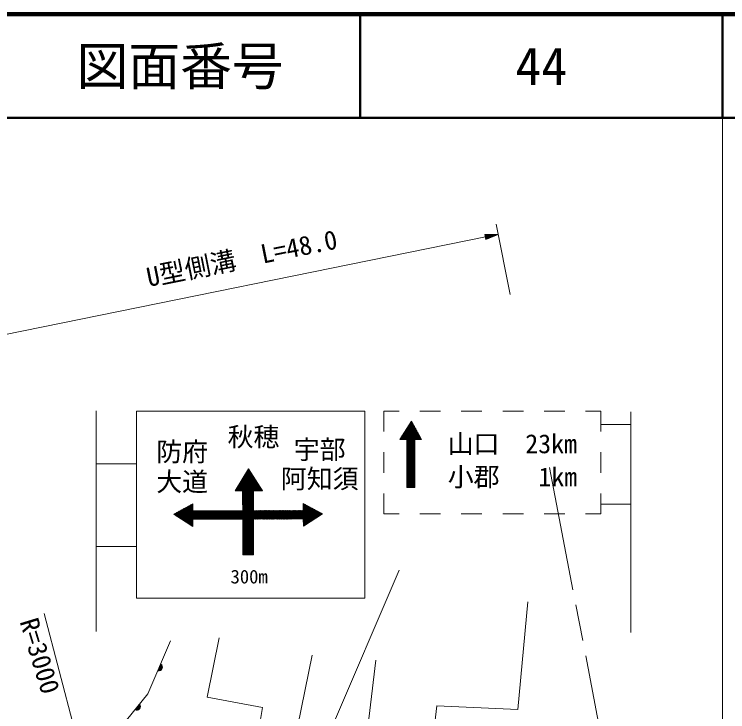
# Model space of a CAD drawing. Units: millimetres, scale not verified. Extents: x 40000 to 680000, y 20000 to 380000.
# Drawn here: x 510606 to 579500, y 312687 to 380000 of the extents above; entities that cross this region are included whole.
import ezdxf
from ezdxf.enums import TextEntityAlignment as Align

# ---------------------------------------------------------------- set-up
doc = ezdxf.new("R2010")
doc.units = ezdxf.units.MM
doc.header["$LTSCALE"] = 1000
doc.linetypes.add('CHAIN', pattern=[18.5, 12, -1.5, 3.5, -1.5])
for name, color, linetype, lineweight in [('M-BGD', 7, 'Continuous', 13), ('M-BMK', 2, 'CHAIN', 13), ('M-BMK-SRVR', 3, 'Continuous', 13), ('M-STR-HTXT', 7, 'Continuous', 13), ('M-STR-STRC', 7, 'Continuous', 13), ('M-TTL', 2, 'Continuous', 140), ('M-TTL-BAND', 7, 'Continuous', 13), ('M-TTL-LINE', 7, 'Continuous', 50)]:
    doc.layers.add(name, color=color, linetype=linetype, lineweight=lineweight)
doc.layers.add('M-TTL-TXT', color=7, linetype='Continuous')
doc.styles.add('ＭＳ ゴシック', font='')
doc.styles.get('ＭＳ ゴシック').set_extended_font_data('MS Gothic')

msp = doc.modelspace()

# ---------------------------------------------------------------- linework, layer by layer
at = {"layer": 'M-BGD'}
for points in [[(560187, 323307), (559219, 312902), (551397, 313261), (550967, 309422), (546266, 309852), (545944, 307843), (543683, 307520), (543952, 310695), (544688, 310659), (545513, 317674)], [(530390, 319826), (529224, 314104), (534588, 313099), (534373, 311933), (537978, 311359), (539360, 318158)], [(517166, 298887), (517429, 300838), (519097, 306184), (521447, 311888), (523510, 314418), (525708, 319522)]]:
    msp.add_lwpolyline(points, dxfattribs=at)
for centre, radius, start, end in [((524559, 316991), 354, 255.50167, 57.90685), ((524559, 316991), 283, 257.72571, 55.68281), ((524559, 316991), 212, 261.47203, 51.93648), ((524559, 316991), 142, 269.18376, 44.22475), ((524559, 316991), 100, 279.50143, 33.90709), ((522437, 313187), 354, 239.59663, 42.00181), ((522437, 313187), 283, 241.82067, 39.77777), ((522437, 313187), 212, 245.56699, 36.03144), ((522437, 313187), 142, 253.27872, 28.31971), ((522437, 313187), 100, 263.59639, 18.00205)]:
    msp.add_arc(centre, radius, start, end, dxfattribs=at)
at = {"layer": 'M-BMK'}
msp.add_line((562291, 336245), (568020, 306433), dxfattribs=at)
at = {"layer": 'M-BMK-SRVR'}
msp.add_line((521103, 293120), (513500, 322168), dxfattribs=at)
at = {"layer": 'M-STR-HTXT'}
for p, q in [((558507, 352956), (557131, 359736)), ((509591, 349067), (556105, 358507)), ((557330, 358756), (556055, 358752)), ((556055, 358752), (556155, 358262)), ((556310, 358753), (556065, 358703)), ((556075, 358654), (556565, 358754)), ((556820, 358755), (556085, 358605)), ((556095, 358556), (557075, 358755)), ((557330, 358756), (556105, 358507)), ((556115, 358458), (557095, 358657)), ((556860, 358559), (556125, 358409)), ((556135, 358360), (556625, 358460)), ((556390, 358361), (556145, 358311)), ((557330, 358756), (556155, 358262))]:
    msp.add_line(p, q, dxfattribs=at)
at = {"layer": 'M-STR-STRC'}
for p, q in [((518528, 341711), (518528, 320427)), ((522399, 341698), (522399, 323631)), ((546293, 339740), (546293, 341698)), ((546293, 341698), (547769, 341698)), ((549769, 341698), (551769, 341698)), ((553769, 341698), (555769, 341698)), ((557769, 341698), (559769, 341698)), ((561769, 341698), (563769, 341698)), ((565769, 341698), (567244, 341698)), ((567244, 341698), (567244, 339740)), ((570142, 341622), (570142, 320337)), ((547837, 338963), (549161, 340389)), ((548070, 339331), (549121, 340463)), ((548313, 339710), (549082, 340537)), ((548556, 340089), (549042, 340611)), ((549605, 339567), (548738, 340371)), ((549488, 339784), (548782, 340439)), ((548799, 340467), (549002, 340685)), ((549370, 340001), (548825, 340507)), ((549253, 340219), (548869, 340575)), ((549136, 340436), (548913, 340644)), ((549019, 340653), (548956, 340712)), ((567244, 340395), (570142, 340395)), ((547945, 338963), (549201, 340315)), ((548053, 338962), (549241, 340241)), ((548162, 338962), (549281, 340167)), ((548270, 338961), (549321, 340093)), ((549296, 338767), (548301, 339691)), ((549296, 338876), (548345, 339759)), ((548378, 338961), (549361, 340019)), ((549320, 338962), (548389, 339827)), ((549436, 338963), (548432, 339895)), ((549552, 338964), (548476, 339963)), ((548486, 338960), (549401, 339945)), ((548504, 338747), (549480, 339797)), ((548504, 338630), (549520, 339724)), ((548504, 338513), (549560, 339650)), ((548505, 338864), (549440, 339871)), ((549668, 338965), (548520, 340031)), ((549783, 338966), (548563, 340099)), ((549899, 338967), (548607, 340167)), ((549839, 339132), (548651, 340235)), ((549722, 339349), (548694, 340303)), ((547916, 338963), (547865, 339011)), ((548034, 338962), (547908, 339079)), ((548151, 338962), (547952, 339147)), ((548269, 338961), (547996, 339215)), ((548386, 338961), (548039, 339283)), ((548504, 338960), (548083, 339351)), ((549296, 338333), (548127, 339419)), ((549296, 338442), (548170, 339487)), ((549296, 338550), (548214, 339555)), ((549296, 338659), (548258, 339623)), ((548504, 338396), (549600, 339576)), ((548504, 338279), (549640, 339502)), ((548504, 338162), (549680, 339428)), ((549296, 338224), (548505, 338960)), ((549356, 338963), (549719, 339354)), ((549466, 338964), (549759, 339280)), ((549575, 338965), (549799, 339206)), ((549685, 338966), (549839, 339132)), ((549794, 338966), (549879, 339058)), ((549904, 338967), (549919, 338984)), ((548503, 337576), (549296, 338430)), ((548503, 337459), (549296, 338313)), ((548504, 338044), (549296, 338898)), ((548504, 337927), (549296, 338781)), ((549296, 338007), (548504, 338743)), ((548504, 337810), (549296, 338664)), ((549296, 337899), (548504, 338634)), ((548504, 337693), (549296, 338547)), ((549296, 337790), (548504, 338526)), ((549296, 337682), (548504, 338417)), ((549296, 337573), (548504, 338309)), ((549296, 338116), (548505, 338851)), ((546293, 335740), (546293, 337740)), ((548503, 337342), (549296, 338196)), ((548503, 337225), (549296, 338080)), ((548503, 337108), (549296, 337963)), ((548503, 336991), (549296, 337846)), ((548503, 336874), (549296, 337729)), ((549296, 336922), (548503, 337658)), ((548503, 336757), (549296, 337612)), ((549296, 337465), (548504, 338200)), ((549296, 337356), (548504, 338092)), ((549296, 337247), (548504, 337983)), ((549296, 337139), (548504, 337875)), ((549296, 337030), (548504, 337766)), ((567244, 337740), (567244, 335740)), ((548502, 336523), (549296, 337378)), ((548502, 336406), (549296, 337261)), ((548502, 336289), (549296, 337144)), ((548502, 336172), (549296, 337027)), ((548502, 336055), (549296, 336910)), ((549296, 336813), (548503, 337549)), ((548503, 336640), (549296, 337495)), ((549296, 336705), (548503, 337441)), ((549296, 336596), (548503, 337332)), ((549296, 336487), (548503, 337224)), ((549296, 336379), (548503, 337116)), ((549296, 336270), (548503, 337007)), ((549296, 336162), (548503, 336899)), ((522399, 336597), (518528, 336597)), ((548501, 335470), (549296, 336326)), ((548501, 335353), (549296, 336209)), ((548502, 335938), (549296, 336794)), ((548502, 335821), (549296, 336677)), ((549296, 335836), (548502, 336573)), ((548502, 335704), (549296, 336560)), ((549296, 335728), (548502, 336465)), ((548502, 335587), (549296, 336443)), ((549296, 335619), (548502, 336356)), ((549296, 335510), (548502, 336248)), ((549296, 336053), (548503, 336790)), ((549296, 335945), (548503, 336682)), ((531977, 334056), (533551, 335617)), ((532068, 334009), (533605, 335534)), ((532184, 334397), (533498, 335699)), ((532390, 334738), (533444, 335782)), ((532597, 335079), (533390, 335865)), ((532804, 335420), (533336, 335948)), ((534356, 334017), (532865, 335521)), ((534493, 334016), (532916, 335606)), ((534514, 334132), (532968, 335692)), ((533010, 335761), (533282, 336031)), ((534256, 334530), (533020, 335777)), ((533998, 334928), (533071, 335862)), ((533741, 335325), (533123, 335948)), ((533483, 335723), (533175, 336033)), ((533217, 336102), (533229, 336114)), ((548501, 335236), (549296, 336092)), ((548501, 335119), (549296, 335975)), ((548501, 335002), (549296, 335858)), ((548501, 334885), (549296, 335741)), ((548501, 334768), (549296, 335624)), ((549296, 335402), (548502, 336139)), ((549296, 335293), (548502, 336031)), ((549296, 335185), (548502, 335922)), ((549296, 335076), (548502, 335814)), ((549296, 334968), (548502, 335705)), ((549296, 334859), (548502, 335597)), ((532202, 334006), (533659, 335451)), ((532337, 334003), (533713, 335368)), ((533698, 333582), (532451, 334839)), ((532471, 334000), (533767, 335285)), ((533697, 333719), (532503, 334924)), ((533697, 333857), (532555, 335009)), ((532606, 333997), (533820, 335202)), ((533697, 333995), (532606, 335095)), ((533809, 334019), (532658, 335180)), ((532658, 333913), (533874, 335119)), ((532658, 333777), (533928, 335036)), ((532658, 333641), (533982, 334953)), ((532659, 333505), (534036, 334870)), ((533946, 334019), (532710, 335265)), ((534083, 334018), (532761, 335351)), ((534220, 334017), (532813, 335436)), ((548500, 334417), (549296, 335274)), ((548501, 334651), (549296, 335508)), ((549296, 334750), (548501, 335489)), ((548501, 334534), (549296, 335391)), ((549296, 334642), (548501, 335380)), ((549296, 334533), (548501, 335272)), ((549296, 334425), (548501, 335163)), ((549276, 334335), (548501, 335055)), ((549160, 334334), (548501, 334946)), ((549043, 334334), (548501, 334838)), ((548531, 334333), (549296, 335157)), ((548640, 334333), (549296, 335040)), ((548749, 334333), (549296, 334923)), ((532186, 334006), (532038, 334156)), ((532326, 334003), (532090, 334241)), ((532465, 334000), (532141, 334327)), ((532604, 333998), (532193, 334412)), ((533698, 333031), (532245, 334497)), ((533698, 333169), (532296, 334583)), ((533698, 333307), (532348, 334668)), ((533698, 333444), (532400, 334753)), ((532659, 333369), (534089, 334787)), ((532659, 333233), (534143, 334704)), ((532660, 333097), (534197, 334621)), ((533727, 334020), (534251, 334538)), ((533864, 334019), (534305, 334456)), ((534001, 334018), (534358, 334373)), ((534138, 334018), (534412, 334290)), ((534275, 334017), (534466, 334207)), ((548577, 334333), (548500, 334404)), ((548927, 334334), (548501, 334729)), ((548810, 334333), (548501, 334621)), ((548693, 334333), (548501, 334512)), ((548858, 334334), (549296, 334806)), ((548966, 334334), (549296, 334689)), ((549075, 334334), (549296, 334572)), ((549184, 334335), (549296, 334455)), ((549293, 334335), (549296, 334338)), ((532047, 334009), (531986, 334071)), ((533699, 332894), (532658, 333944)), ((533699, 332756), (532658, 333806)), ((533699, 332618), (532658, 333668)), ((533699, 332481), (532659, 333530)), ((532660, 332961), (533697, 333989)), ((532661, 332825), (533697, 333853)), ((532661, 332689), (533697, 333717)), ((532661, 332554), (533698, 333581)), ((534412, 334017), (534520, 334124)), ((534549, 334016), (534574, 334041)), ((546293, 331783), (546293, 333740)), ((567244, 333740), (567244, 331783)), ((533699, 332343), (532659, 333392)), ((533700, 332205), (532659, 333255)), ((533700, 332068), (532660, 333117)), ((533700, 331930), (532660, 332979)), ((533700, 331793), (532661, 332841)), ((532662, 332418), (533698, 333445)), ((532662, 332282), (533698, 333309)), ((532662, 332146), (533698, 333173)), ((532663, 332010), (533698, 333037)), ((532663, 331874), (533699, 332901)), ((532664, 331738), (533699, 332765)), ((538515, 332751), (538532, 332767)), ((526765, 332164), (526239, 331597)), ((526991, 332286), (526309, 331551)), ((527217, 332408), (526380, 331506)), ((527443, 332530), (526451, 331460)), ((527670, 332652), (526522, 331415)), ((527847, 330907), (526592, 332071)), ((527841, 332715), (526593, 331370)), ((527842, 332594), (526663, 331324)), ((527848, 331019), (526669, 332112)), ((527843, 332474), (526734, 331279)), ((527848, 331132), (526746, 332154)), ((527844, 332353), (526805, 331233)), ((527849, 331244), (526823, 332195)), ((527845, 332233), (526876, 331188)), ((527949, 331264), (526900, 332237)), ((527846, 332112), (526947, 331143)), ((528071, 331264), (526977, 332279)), ((527936, 332088), (527017, 331097)), ((528193, 331264), (527054, 332320)), ((528049, 332088), (527088, 331052)), ((528315, 331264), (527131, 332362)), ((528162, 332088), (527159, 331006)), ((528437, 331263), (527208, 332403)), ((528275, 332088), (527230, 330961)), ((528558, 331263), (527285, 332445)), ((528388, 332088), (527301, 330916)), ((528680, 331263), (527362, 332486)), ((528501, 332088), (527372, 330870)), ((527846, 332150), (527439, 332528)), ((527845, 332264), (527516, 332569)), ((527844, 332378), (527593, 332611)), ((527843, 332492), (527670, 332652)), ((527842, 332606), (527747, 332694)), ((527841, 332720), (527824, 332735)), ((528614, 332088), (527850, 331264)), ((528802, 331263), (527913, 332088)), ((528727, 332088), (527962, 331264)), ((528924, 331263), (528035, 332088)), ((528840, 332088), (528075, 331264)), ((529045, 331263), (528157, 332088)), ((528953, 332088), (528188, 331264)), ((529167, 331263), (528278, 332088)), ((529066, 332088), (528301, 331264)), ((529289, 331263), (528400, 332088)), ((529179, 332088), (528414, 331263)), ((529411, 331263), (528522, 332088)), ((529292, 332088), (528527, 331263)), ((529405, 332088), (528640, 331263)), ((529533, 331263), (528643, 332088)), ((529518, 332088), (528753, 331263)), ((529654, 331263), (528765, 332088)), ((529631, 332088), (528866, 331263)), ((529776, 331263), (528887, 332088)), ((529744, 332089), (528978, 331263)), ((529898, 331263), (529008, 332088)), ((529857, 332089), (529091, 331263)), ((530020, 331263), (529130, 332088)), ((529970, 332089), (529204, 331263)), ((530142, 331263), (529252, 332088)), ((530083, 332089), (529317, 331263)), ((530263, 331263), (529373, 332088)), ((530196, 332089), (529430, 331263)), ((530385, 331263), (529495, 332088)), ((530309, 332089), (529543, 331263)), ((530507, 331263), (529617, 332088)), ((530422, 332089), (529656, 331263)), ((530629, 331263), (529738, 332089)), ((530535, 332089), (529769, 331263)), ((530751, 331262), (529860, 332089)), ((530648, 332089), (529881, 331263)), ((530872, 331262), (529982, 332089)), ((530761, 332089), (529994, 331263)), ((530994, 331262), (530103, 332089)), ((530874, 332089), (530107, 331263)), ((530987, 332089), (530220, 331263)), ((531116, 331262), (530225, 332089)), ((531100, 332089), (530333, 331263)), ((531238, 331262), (530347, 332089)), ((531213, 332089), (530446, 331263)), ((531359, 331262), (530468, 332089)), ((531326, 332089), (530559, 331263)), ((531481, 331262), (530590, 332089)), ((531439, 332089), (530672, 331263)), ((531603, 331262), (530712, 332089)), ((531552, 332089), (530785, 331262)), ((531725, 331262), (530833, 332089)), ((531665, 332089), (530897, 331262)), ((531847, 331262), (530955, 332089)), ((531778, 332090), (531010, 331262)), ((531968, 331262), (531077, 332089)), ((531891, 332090), (531123, 331262)), ((532090, 331262), (531198, 332089)), ((532004, 332090), (531236, 331262)), ((532212, 331262), (531320, 332089)), ((532117, 332090), (531349, 331262)), ((532334, 331262), (531442, 332089)), ((532230, 332090), (531462, 331262)), ((532456, 331262), (531563, 332089)), ((532342, 332090), (531575, 331262)), ((532577, 331262), (531685, 332089)), ((532455, 332090), (531688, 331262)), ((532568, 332090), (531800, 331262)), ((532665, 331294), (531807, 332090)), ((532664, 331407), (531928, 332090)), ((532664, 331520), (532050, 332090)), ((532664, 331633), (532172, 332090)), ((532663, 331747), (532293, 332090)), ((532663, 331860), (532415, 332090)), ((532662, 331973), (532537, 332090)), ((532662, 332087), (532658, 332090)), ((533700, 331655), (532661, 332703)), ((533701, 331517), (532661, 332566)), ((533701, 331380), (532662, 332428)), ((533682, 331261), (532662, 332290)), ((533546, 331261), (532662, 332152)), ((532664, 331602), (533699, 332629)), ((532664, 331466), (533699, 332492)), ((532665, 331330), (533699, 332356)), ((532733, 331262), (533700, 332220)), ((532870, 331262), (533700, 332084)), ((533698, 332086), (533702, 332089)), ((533699, 331746), (534067, 332092)), ((533699, 331859), (533945, 332091)), ((533699, 331973), (533824, 332090)), ((533700, 331519), (534310, 332093)), ((533700, 331633), (534189, 332092)), ((533701, 331293), (534554, 332095)), ((533701, 331406), (534432, 332094)), ((533788, 331261), (534675, 332095)), ((533792, 332090), (534565, 331267)), ((533905, 332090), (534678, 331268)), ((533910, 331262), (534797, 332096)), ((534018, 332091), (534791, 331269)), ((534032, 331263), (534919, 332097)), ((534131, 332092), (534904, 331270)), ((534154, 331264), (535040, 332098)), ((534244, 332093), (535017, 331270)), ((534276, 331265), (535162, 332098)), ((534357, 332093), (535130, 331271)), ((534397, 331266), (535284, 332099)), ((534470, 332094), (535243, 331272)), ((534519, 331267), (535405, 332100)), ((534583, 332095), (535355, 331273)), ((534641, 331268), (535527, 332101)), ((534696, 332095), (535468, 331274)), ((534763, 331268), (535649, 332101)), ((534809, 332096), (535581, 331274)), ((534885, 331269), (535770, 332102)), ((534922, 332097), (535694, 331275)), ((535006, 331270), (535892, 332103)), ((535035, 332098), (535807, 331276)), ((535128, 331271), (536014, 332104)), ((535148, 332098), (535920, 331277)), ((535250, 331272), (536135, 332104)), ((535260, 332099), (536033, 331278)), ((535372, 331273), (536257, 332105)), ((535373, 332100), (536146, 331278)), ((535486, 332100), (536259, 331279)), ((535493, 331274), (536379, 332106)), ((535599, 332101), (536371, 331280)), ((535615, 331275), (536500, 332107)), ((535712, 332102), (536484, 331281)), ((535737, 331275), (536622, 332107)), ((535825, 332102), (536597, 331282)), ((535859, 331276), (536744, 332108)), ((535938, 332103), (536710, 331282)), ((535981, 331277), (536865, 332109)), ((536051, 332104), (536823, 331283)), ((536102, 331278), (536987, 332110)), ((536164, 332105), (536936, 331284)), ((536224, 331279), (537109, 332110)), ((536277, 332105), (537049, 331285)), ((536346, 331280), (537230, 332111)), ((536390, 332106), (537162, 331286)), ((536468, 331281), (537352, 332112)), ((536503, 332107), (537274, 331287)), ((536590, 331282), (537474, 332113)), ((536616, 332107), (537387, 331287)), ((536711, 331282), (537595, 332114)), ((536729, 332108), (537500, 331288)), ((536833, 331283), (537717, 332114)), ((536842, 332109), (537613, 331289)), ((536955, 331284), (537839, 332115)), ((536955, 332110), (537726, 331290)), ((537068, 332110), (537839, 331291)), ((537077, 331285), (537960, 332116)), ((537181, 332111), (537952, 331291)), ((537198, 331286), (538082, 332117)), ((537294, 332112), (538065, 331292)), ((537320, 331287), (538204, 332117)), ((537407, 332112), (538177, 331293)), ((537442, 331288), (538325, 332118)), ((537520, 332113), (538290, 331294)), ((537564, 331289), (538447, 332119)), ((537633, 332114), (538403, 331295)), ((537686, 331289), (538996, 332521)), ((537746, 332114), (538516, 331295)), ((537807, 331290), (539073, 332480)), ((537859, 332115), (538997, 330905)), ((537929, 331291), (539150, 332439)), ((537972, 332116), (539067, 330951)), ((538051, 331292), (539227, 332398)), ((538085, 332117), (539138, 330997)), ((538173, 331293), (539305, 332357)), ((538198, 332117), (539208, 331043)), ((538295, 331294), (539382, 332316)), ((538311, 332118), (539279, 331089)), ((538416, 331295), (539459, 332275)), ((538424, 332119), (539349, 331134)), ((538514, 332410), (538764, 332644)), ((538514, 332296), (538841, 332603)), ((538514, 332182), (538918, 332562)), ((538514, 332385), (539561, 331272)), ((538514, 332265), (539490, 331226)), ((538514, 332144), (539420, 331180)), ((538515, 332747), (539772, 331410)), ((538515, 332637), (538609, 332726)), ((538515, 332524), (538687, 332685)), ((538515, 332626), (539702, 331364)), ((538515, 332506), (539631, 331318)), ((538517, 331276), (539536, 332234)), ((538518, 331163), (539614, 332193)), ((538519, 331051), (539691, 332152)), ((538521, 330938), (539768, 332111)), ((538522, 330826), (539845, 332070)), ((538687, 332685), (539843, 331456)), ((538914, 332565), (539913, 331501)), ((539141, 332444), (539984, 331547)), ((539368, 332324), (540054, 331593)), ((539595, 332203), (540125, 331639)), ((539821, 332083), (540195, 331685)), ((567244, 332717), (570142, 332717)), ((526087, 331798), (526026, 331733)), ((526280, 331570), (526053, 331780)), ((526313, 331920), (526097, 331687)), ((526675, 331317), (526130, 331822)), ((526539, 332042), (526168, 331642)), ((527069, 331064), (526207, 331863)), ((527463, 330812), (526284, 331905)), ((527846, 330569), (526361, 331946)), ((527846, 330682), (526438, 331988)), ((527847, 330794), (526515, 332029)), ((532662, 332069), (531913, 331262)), ((532662, 331948), (532026, 331262)), ((532663, 331827), (532139, 331262)), ((532663, 331705), (532252, 331262)), ((532664, 331584), (532365, 331262)), ((532664, 331463), (532478, 331262)), ((533410, 331261), (532663, 332014)), ((533273, 331261), (532663, 331877)), ((533137, 331261), (532664, 331739)), ((533001, 331261), (532664, 331601)), ((532864, 331262), (532664, 331463)), ((533007, 331261), (533700, 331948)), ((533145, 331261), (533700, 331812)), ((533282, 331261), (533700, 331676)), ((533419, 331261), (533701, 331540)), ((533557, 331261), (533701, 331404)), ((533698, 332068), (534452, 331266)), ((533699, 331947), (534340, 331265)), ((533699, 331826), (534227, 331265)), ((533700, 331704), (534114, 331264)), ((533700, 331583), (534001, 331263)), ((533700, 331462), (533888, 331262)), ((538523, 330713), (539922, 332029)), ((538524, 330601), (540000, 331988)), ((538906, 330846), (540077, 331947)), ((539298, 331101), (540154, 331906)), ((539691, 331357), (540231, 331865)), ((540048, 331962), (540266, 331731)), ((540083, 331612), (540309, 331824)), ((540275, 331842), (540336, 331777)), ((547769, 331783), (546293, 331783)), ((551769, 331783), (549769, 331783)), ((555769, 331783), (553769, 331783)), ((559769, 331783), (557769, 331783)), ((563769, 331783), (561769, 331783)), ((567244, 331783), (565769, 331783)), ((527849, 331263), (527442, 330825)), ((527848, 331141), (527513, 330779)), ((527848, 331018), (527584, 330734)), ((527847, 330896), (527655, 330689)), ((527847, 330774), (527726, 330643)), ((532665, 331341), (532591, 331262)), ((532728, 331262), (532665, 331325)), ((532665, 331204), (532722, 331261)), ((533702, 330201), (532665, 331237)), ((532666, 331064), (532863, 331261)), ((533702, 330059), (532666, 331095)), ((532667, 330923), (533004, 331261)), ((533702, 329917), (532667, 330953)), ((532668, 330783), (533146, 331261)), ((533702, 329776), (532668, 330810)), ((532669, 330643), (533287, 331261)), ((532670, 330502), (533429, 331261)), ((532671, 330362), (533570, 331261)), ((532672, 330221), (533701, 331250)), ((532673, 330081), (533701, 331109)), ((532674, 329940), (533701, 330968)), ((532675, 329800), (533701, 330826)), ((533702, 330342), (532783, 331261)), ((533702, 330484), (532924, 331261)), ((533701, 330625), (533066, 331261)), ((533701, 330767), (533207, 331261)), ((533701, 330908), (533349, 331261)), ((533701, 331050), (533490, 331261)), ((533701, 331191), (533631, 331261)), ((533694, 331261), (533701, 331268)), ((533701, 331341), (533775, 331261)), ((538517, 331295), (538926, 330859)), ((538518, 331172), (538856, 330813)), ((538519, 331050), (538785, 330767)), ((538521, 330928), (538715, 330722)), ((538522, 330806), (538644, 330676)), ((527846, 330651), (527796, 330598)), ((533702, 329634), (532669, 330668)), ((533702, 329493), (532670, 330525)), ((533702, 329351), (532671, 330383)), ((533702, 329210), (532672, 330241)), ((533703, 329068), (532673, 330098)), ((532676, 329659), (533701, 330685)), ((532677, 329519), (533702, 330544)), ((532678, 329378), (533702, 330402)), ((532678, 329238), (533702, 330261)), ((532679, 329097), (533702, 330120)), ((538524, 330683), (538574, 330630)), ((533703, 328927), (532674, 329956)), ((533703, 328785), (532675, 329813)), ((533703, 328644), (532676, 329671)), ((533703, 328502), (532677, 329529)), ((533703, 328361), (532677, 329386)), ((532680, 328957), (533702, 329978)), ((532681, 328816), (533702, 329837)), ((532682, 328676), (533702, 329696)), ((532683, 328535), (533702, 329554)), ((532684, 328395), (533702, 329413)), ((522399, 328626), (518528, 328626)), ((533703, 328219), (532678, 329244)), ((533703, 328078), (532679, 329101)), ((533703, 327936), (532680, 328959)), ((533657, 327841), (532681, 328817)), ((533516, 327841), (532682, 328674)), ((532685, 328254), (533702, 329272)), ((532686, 328114), (533703, 329130)), ((532687, 327973), (533703, 328989)), ((532696, 327841), (533703, 328848)), ((532837, 327841), (533703, 328706)), ((533374, 327841), (532683, 328532)), ((533233, 327841), (532684, 328389)), ((533091, 327841), (532685, 328247)), ((532950, 327841), (532686, 328105)), ((532808, 327841), (532687, 327962)), ((532979, 327841), (533703, 328565)), ((533120, 327841), (533703, 328424)), ((533262, 327841), (533703, 328282)), ((533403, 327841), (533703, 328141)), ((533544, 327841), (533703, 328000)), ((533686, 327841), (533703, 327858)), ((537367, 302041), (547764, 326365))]:
    msp.add_line(p, q, dxfattribs=at)
msp.add_lwpolyline([(522399, 341698), (544460, 341698), (544460, 323631), (522399, 323631)], dxfattribs=at)
for points in [[(549296, 338962), (549928, 338968), (548973, 340738), (547834, 338963), (548505, 338960), (548500, 334333), (549296, 334335)], [(532657, 333996), (531950, 334011), (533226, 336118), (534590, 334016), (533697, 334020), (533701, 331261), (532665, 331262)], [(538514, 332119), (538515, 332776), (540364, 331795), (538524, 330598), (538517, 331295), (533701, 331261), (533698, 332089)], [(527847, 332088), (527840, 332744), (525998, 331750), (527846, 330566), (527849, 331264), (532665, 331262), (532662, 332090)], [(533701, 331261), (532799, 331261), (532665, 331262), (532688, 327841), (532699, 327841), (533703, 327841)]]:
    msp.add_lwpolyline(points, close=True, dxfattribs=at)
at = {"layer": 'M-TTL'}
msp.add_line((680000, 380000), (40000, 380000), dxfattribs=at)
at = {"layer": 'M-TTL-BAND'}
msp.add_line((579000, 20000), (579000, 370000), dxfattribs=at)
at = {"layer": 'M-TTL-LINE'}
for p, q in [((543997, 380000), (543997, 370000)), ((579000, 380000), (579000, 370000)), ((40000, 370000), (680000, 370000))]:
    msp.add_line(p, q, dxfattribs=at)

# ---------------------------------------------------------------- texts
at = {"layer": 'M-BMK-SRVR', "style": 'ＭＳ ゴシック'}
msp.add_text('R=3000', height=1833, rotation=286.907, dxfattribs=at).set_placement((511993, 321660), align=Align.MIDDLE_LEFT)
at = {"layer": 'M-STR-HTXT', "style": 'ＭＳ ゴシック'}
msp.add_text('U型側溝  L=48.0', height=1833, rotation=11.473, dxfattribs=at).set_placement((532873, 355017), align=Align.BOTTOM_CENTER)
at = {"layer": 'M-STR-STRC', "style": 'ＭＳ ゴシック'}
for s, height, p in [('秋穂', 1833, (533705, 337752)), ('山口\u300023km', 1833, (558697, 337083)), ('防府', 1833, (526817, 336313)), ('宇部', 1833, (540101, 336529)), ('阿知須', 1833, (540101, 333706)), ('小郡\u3000 1km', 1833, (558715, 333888)), ('大道', 1833, (526817, 333418)), ('300m', 1320, (533285, 324669))]:
    msp.add_text(s, height=height, dxfattribs=at).set_placement(p, align=Align.BOTTOM_CENTER)
at = {"layer": 'M-TTL-TXT', "style": 'ＭＳ ゴシック'}
for s, p in [('図面番号', (526622, 375000)), ('44', (561497, 375000))]:
    msp.add_text(s, height=3666, dxfattribs=at).set_placement(p, align=Align.MIDDLE_CENTER)

doc.saveas('drawing.dxf')
